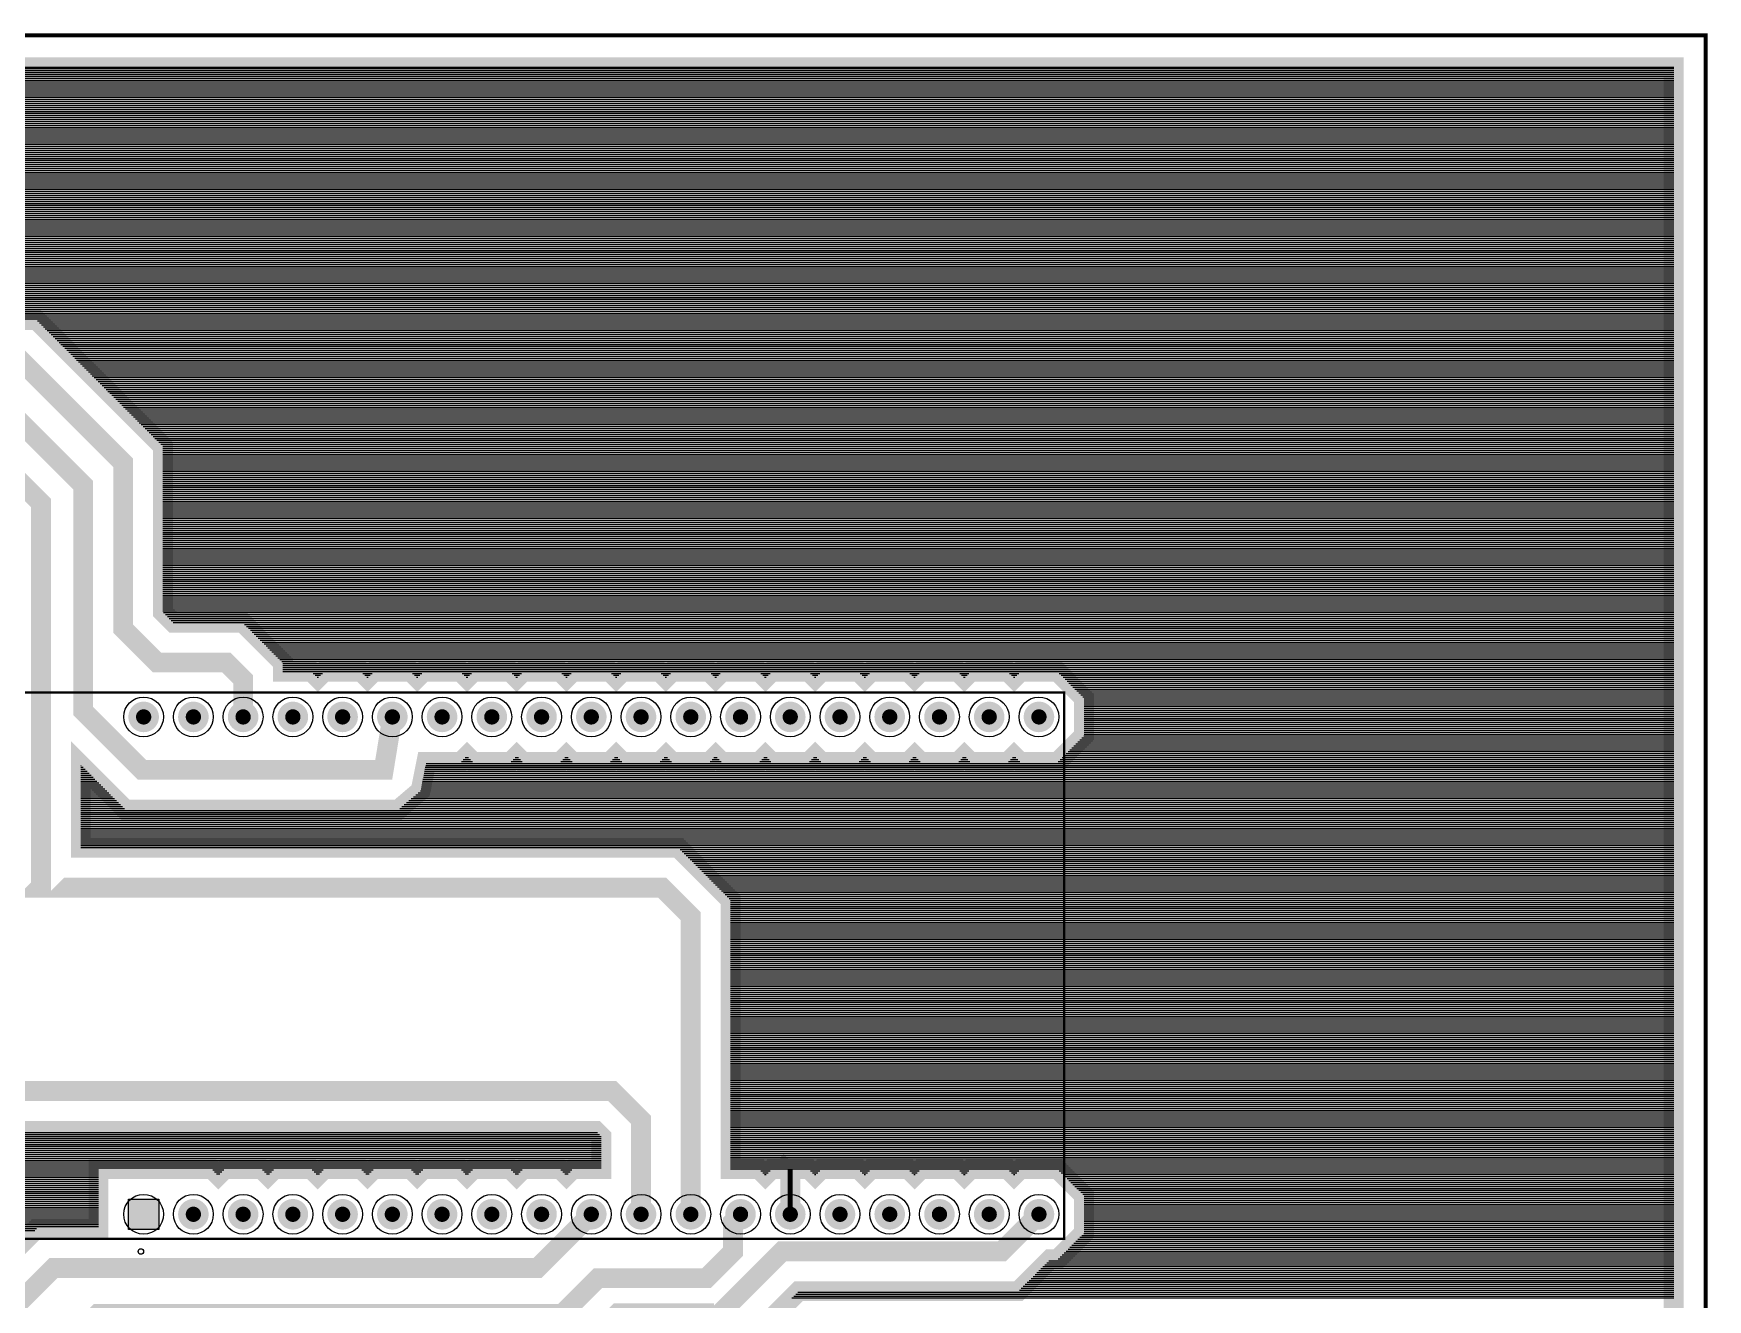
# Model space of a CAD drawing. Header units: inches. Extents: x -3.94 to 3.94, y -1.92 to 1.92.
# Drawn here: x 0.575 to 3.941, y -0.622 to 1.923 of the extents above; entities that cross this region are included whole.
import ezdxf

# ---------------------------------------------------------------- set-up
doc = ezdxf.new("R2010")
doc.units = ezdxf.units.IN
doc.layers.get('0').update_dxf_attribs({"linetype": 'CONTINUOUS'})

# ---------------------------------------------------------------- blocks, each defined once
blk = doc.blocks.new('EPAD')
at = {"const_width": 0.5}
blk.add_lwpolyline([(-0.25, 0, 1), (0.25, 0, 1)], format="xyb", close=True, dxfattribs=at)
blk = doc.blocks.new('RPAD')
blk.add_trace([(-0.5, -0.5), (-0.5, 0.5), (0.5, -0.5), (0.5, 0.5)])

msp = doc.modelspace()

# ---------------------------------------------------------------- linework, layer by layer
for points, const_width in [([(-3.937008, -1.919291), (3.937008, -1.919291), (3.937008, 1.919291), (-3.937008, 1.919291), (-3.937008, -1.919291)], 0.008), ([(-3.937008, -1.919291), (3.937008, -1.919291), (3.937008, 1.919291), (-3.937008, 1.919291), (-3.937008, -1.919291)], 0.008), ([(3.873008, -1.855291), (-3.873008, -1.855291), (-3.873008, 1.855291), (3.873008, 1.855291), (3.873008, -1.855291)], 0.04), ([(-0.451642, 1.34742), (0.581445, 1.34742), (0.604877, 1.323989)], 0.04), ([(0.604877, 1.323989), (0.835722, 1.093143), (0.835722, 0.759796), (0.856853, 0.738665), (0.996156, 0.738665), (1.07685, 0.657971), (1.07685, 0.639921), (1.134423, 0.639921), (1.14685, 0.627493), (1.159278, 0.639921), (1.234423, 0.639921), (1.24685, 0.627493), (1.259278, 0.639921), (1.334423, 0.639921), (1.34685, 0.627493), (1.359278, 0.639921), (1.434423, 0.639921), (1.44685, 0.627493), (1.459278, 0.639921), (1.534423, 0.639921), (1.54685, 0.627493), (1.559278, 0.639921), (1.634423, 0.639921), (1.64685, 0.627493), (1.659278, 0.639921), (1.734423, 0.639921), (1.74685, 0.627493), (1.759278, 0.639921), (1.834423, 0.639921), (1.84685, 0.627493), (1.859278, 0.639921), (1.934423, 0.639921), (1.94685, 0.627493), (1.959278, 0.639921), (2.034423, 0.639921), (2.04685, 0.627493), (2.059278, 0.639921), (2.134423, 0.639921), (2.14685, 0.627493), (2.159278, 0.639921), (2.234423, 0.639921), (2.24685, 0.627493), (2.259278, 0.639921), (2.334423, 0.639921), (2.34685, 0.627493), (2.359278, 0.639921), (2.434423, 0.639921), (2.44685, 0.627493), (2.459278, 0.639921), (2.534423, 0.639921), (2.54685, 0.627493), (2.559278, 0.639921), (2.634423, 0.639921), (2.687559, 0.586785), (2.687559, 0.51164), (2.634423, 0.458504), (2.559278, 0.458504), (2.54685, 0.470932), (2.534423, 0.458504), (2.459278, 0.458504), (2.44685, 0.470932), (2.434423, 0.458504), (2.359278, 0.458504), (2.34685, 0.470932), (2.334423, 0.458504), (2.259278, 0.458504), (2.24685, 0.470932), (2.234423, 0.458504), (2.159278, 0.458504), (2.14685, 0.470932), (2.134423, 0.458504), (2.059278, 0.458504), (2.04685, 0.470932), (2.034423, 0.458504), (1.959278, 0.458504), (1.94685, 0.470932), (1.934423, 0.458504), (1.859278, 0.458504), (1.84685, 0.470932), (1.834423, 0.458504), (1.759278, 0.458504), (1.74685, 0.470932), (1.734423, 0.458504), (1.659278, 0.458504), (1.64685, 0.470932), (1.634423, 0.458504), (1.559278, 0.458504), (1.54685, 0.470932), (1.534423, 0.458504), (1.459278, 0.458504), (1.44685, 0.470932), (1.434423, 0.458504), (1.365294, 0.458504), (1.353755, 0.401017), (1.308939, 0.362914), (0.760339, 0.362914), (0.670551, 0.452702), (0.670551, 0.286094), (1.872113, 0.286094), (1.97685, 0.181357), (1.97685, -0.360079), (2.034423, -0.360079), (2.04685, -0.372507), (2.059278, -0.360079), (2.134423, -0.360079), (2.14685, -0.372507), (2.159278, -0.360079), (2.234423, -0.360079), (2.24685, -0.372507), (2.259278, -0.360079), (2.334423, -0.360079), (2.34685, -0.372507), (2.359278, -0.360079), (2.434423, -0.360079), (2.44685, -0.372507), (2.459278, -0.360079), (2.534423, -0.360079), (2.54685, -0.372507), (2.559278, -0.360079), (2.634423, -0.360079), (2.687559, -0.413215), (2.687559, -0.48836), (2.634423, -0.541496), (2.619278, -0.541496), (2.555337, -0.605437), (2.113681, -0.605437), (2.04326, -0.675858)], 0.04), ([(0.99685, 0.549213), (0.99685, 0.624834), (0.96302, 0.658665), (0.823717, 0.658665), (0.755723, 0.726659), (0.755723, 1.060006), (0.548309, 1.267421), (-0.418505, 1.267421), (-0.597709, 1.088217), (-0.597709, 0.105666), (-0.654902, 0.048472), (-0.978787, 0.048472), (-0.984252, 0.053937)], 0.04), ([(1.29685, 0.549213), (1.279528, 0.442913), (0.793476, 0.442913), (0.675258, 0.561132), (0.675258, 1.0151), (0.510178, 1.180179), (-0.376594, 1.180179), (-0.503578, 1.053195), (-0.503578, 0.048263), (-0.461024, 0.005709)], 0.04), ([(-0.19685, 1.033465), (-0.124606, 1.105709), (0.463976, 1.105709), (0.590551, 0.979134), (0.590551, 0.208054), (0.588591, 0.206094), (1.838976, 0.206094), (1.89685, 0.14822), (1.89685, -0.450787)], 0.04), ([(0.393701, 1.033465), (0.492126, 0.935039), (0.492126, -0.172441), (0.522747, -0.203062), (1.738976, -0.203062), (1.79685, -0.260936), (1.79685, -0.450787)], 0.04), ([(2.647638, -0.5), (0.505903, -0.5), (0.505903, 0.598425), (2.647638, 0.598425), (2.647638, -0.5)], 0.005), ([(2.647638, -0.5), (0.505903, -0.5), (0.505903, 0.598425), (2.647638, 0.598425), (2.647638, -0.5)], 0.005), ([(0.48961, -0.283061), (1.70584, -0.283061), (1.716851, -0.294072), (1.716851, -0.360079), (1.659278, -0.360079), (1.64685, -0.372507), (1.634423, -0.360079), (1.559278, -0.360079), (1.54685, -0.372507), (1.534423, -0.360079), (1.459278, -0.360079), (1.44685, -0.372507), (1.434423, -0.360079), (1.359278, -0.360079), (1.34685, -0.372507), (1.334423, -0.360079), (1.259278, -0.360079), (1.24685, -0.372507), (1.234423, -0.360079), (1.159278, -0.360079), (1.14685, -0.372507), (1.134423, -0.360079), (1.059278, -0.360079), (1.04685, -0.372507), (1.034423, -0.360079), (0.959278, -0.360079), (0.94685, -0.372507), (0.934423, -0.360079), (0.706142, -0.360079), (0.706142, -0.478796), (0.582383, -0.478796), (0.459921, -0.601258)], 0.04), ([(2.59685, -0.450787), (2.522201, -0.525437), (2.080544, -0.525437), (1.963261, -0.642721), (1.963261, -0.649775), (1.750739, -0.649775), (1.74192, -0.658594), (1.681018, -0.719496), (0.807231, -0.719496), (0.704057, -0.82267), (0.704057, -0.827961), (0.704057, -1.107061), (0.540036, -1.271082), (-0.346208, -1.271082), (-0.479805, -1.137485), (-0.479805, -0.541339), (0.295276, -0.541339), (0.295276, -0.333465)], 0.04), ([(2.09685, -0.450787), (2.09685, -0.343946), (2.097722, -0.343075)], 0.04), ([(2.09685, -0.360079), (2.09685, -0.450787)], 0.01), ([(1.99685, -0.450787), (1.98183, -0.465807), (1.98183, -0.525905), (1.928458, -0.579277), (1.710358, -0.579277), (1.638549, -0.651086), (0.704955, -0.651086), (0.625528, -0.730513), (0.625528, -1.084969), (0.521145, -1.189353), (-0.321087, -1.189353), (-0.391398, -1.119041), (-0.391398, -1.035767), (-0.393701, -1.033465)], 0.04), ([(1.69685, -0.450787), (1.588843, -0.558795), (0.61552, -0.558795), (0.539921, -0.634394), (0.539921, -1.05041), (0.465702, -1.124628), (0.248905, -1.124628), (0.198124, -1.073847), (0.198124, -1.036313), (0.195276, -1.033465)], 0.04)]:
    msp.add_lwpolyline(points, dxfattribs=dict(const_width=const_width))
for points in [[(-3.873008, 1.855291), (3.873008, 1.855291)], [(-3.873008, 1.85337), (3.873008, 1.85337)], [(-3.873008, 1.849433), (3.873008, 1.849433)], [(-3.873008, 1.845496), (3.873008, 1.845496)], [(-3.873008, 1.841559), (3.873008, 1.841559)], [(-3.873008, 1.837622), (3.873008, 1.837622)], [(-3.873008, 1.833685), (3.873008, 1.833685)], [(-3.873008, 1.829748), (3.873008, 1.829748)], [(-3.873008, 1.825811), (3.873008, 1.825811)], [(-3.873008, 1.821874), (3.873008, 1.821874)], [(-3.873008, 1.817937), (3.873008, 1.817937)], [(-3.873008, 1.814), (3.873008, 1.814)], [(-3.873008, 1.810063), (3.873008, 1.810063)], [(-3.873008, 1.806126), (3.873008, 1.806126)], [(-3.873008, 1.802189), (3.873008, 1.802189)], [(-3.873008, 1.798252), (3.873008, 1.798252)], [(-3.873008, 1.794315), (3.873008, 1.794315)], [(-3.873008, 1.790378), (3.873008, 1.790378)], [(-3.873008, 1.786441), (3.873008, 1.786441)], [(-3.873008, 1.782504), (3.873008, 1.782504)], [(-3.873008, 1.778567), (3.873008, 1.778567)], [(-3.873008, 1.77463), (3.873008, 1.77463)], [(-3.873008, 1.770693), (3.873008, 1.770693)], [(-3.873008, 1.766756), (3.873008, 1.766756)], [(-3.873008, 1.762819), (3.873008, 1.762819)], [(-3.873008, 1.758882), (3.873008, 1.758882)], [(-3.873008, 1.754945), (3.873008, 1.754945)], [(-3.873008, 1.751008), (3.873008, 1.751008)], [(-3.873008, 1.747071), (3.873008, 1.747071)], [(-3.873008, 1.743134), (3.873008, 1.743134)], [(-3.873008, 1.739197), (3.873008, 1.739197)], [(-3.873008, 1.73526), (3.873008, 1.73526)], [(-3.873008, 1.731323), (3.873008, 1.731323)], [(-3.873008, 1.727386), (3.873008, 1.727386)], [(-3.873008, 1.723449), (3.873008, 1.723449)], [(-3.873008, 1.719512), (3.873008, 1.719512)], [(-3.873008, 1.715575), (3.873008, 1.715575)], [(-3.873008, 1.711638), (3.873008, 1.711638)], [(-3.873008, 1.707701), (3.873008, 1.707701)], [(-3.873008, 1.703764), (3.873008, 1.703764)], [(-3.873008, 1.699827), (3.873008, 1.699827)], [(-3.873008, 1.69589), (3.873008, 1.69589)], [(-3.873008, 1.691953), (3.873008, 1.691953)], [(-3.873008, 1.688016), (3.873008, 1.688016)], [(-3.873008, 1.684079), (3.873008, 1.684079)], [(-3.873008, 1.680142), (3.873008, 1.680142)], [(-3.873008, 1.676205), (3.873008, 1.676205)], [(-3.873008, 1.672268), (3.873008, 1.672268)], [(-3.873008, 1.668331), (3.873008, 1.668331)], [(-3.873008, 1.664394), (3.873008, 1.664394)], [(-3.873008, 1.660457), (3.873008, 1.660457)], [(-3.873008, 1.65652), (3.873008, 1.65652)], [(-3.873008, 1.652583), (3.873008, 1.652583)], [(-3.873008, 1.648646), (3.873008, 1.648646)], [(-3.873008, 1.644709), (3.873008, 1.644709)], [(-3.873008, 1.640772), (3.873008, 1.640772)], [(-3.873008, 1.636835), (3.873008, 1.636835)], [(-3.873008, 1.632898), (3.873008, 1.632898)], [(-3.873008, 1.628961), (3.873008, 1.628961)], [(-3.873008, 1.625024), (3.873008, 1.625024)], [(-3.873008, 1.621087), (3.873008, 1.621087)], [(-3.873008, 1.61715), (3.873008, 1.61715)], [(-3.873008, 1.613213), (3.873008, 1.613213)], [(-3.873008, 1.609276), (3.873008, 1.609276)], [(-3.873008, 1.605339), (3.873008, 1.605339)], [(-3.873008, 1.601402), (3.873008, 1.601402)], [(-3.873008, 1.597465), (3.873008, 1.597465)], [(-3.873008, 1.593528), (3.873008, 1.593528)], [(-3.873008, 1.589591), (3.873008, 1.589591)], [(-3.873008, 1.585654), (3.873008, 1.585654)], [(-3.873008, 1.581717), (3.873008, 1.581717)], [(-3.873008, 1.57778), (3.873008, 1.57778)], [(-3.873008, 1.573843), (3.873008, 1.573843)], [(-3.873008, 1.569906), (3.873008, 1.569906)], [(-3.873008, 1.565969), (3.873008, 1.565969)], [(-3.873008, 1.562032), (3.873008, 1.562032)], [(-3.873008, 1.558095), (3.873008, 1.558095)], [(-3.873008, 1.554157), (3.873008, 1.554157)], [(-3.873008, 1.55022), (3.873008, 1.55022)], [(-3.873008, 1.546283), (3.873008, 1.546283)], [(-3.873008, 1.542346), (3.873008, 1.542346)], [(-3.873008, 1.538409), (3.873008, 1.538409)], [(-3.873008, 1.534472), (3.873008, 1.534472)], [(-3.873008, 1.530535), (3.873008, 1.530535)], [(-3.873008, 1.526598), (3.873008, 1.526598)], [(-3.873008, 1.522661), (3.873008, 1.522661)], [(-3.873008, 1.518724), (3.873008, 1.518724)], [(-3.873008, 1.514787), (3.873008, 1.514787)], [(-3.873008, 1.51085), (3.873008, 1.51085)], [(-3.873008, 1.506913), (3.873008, 1.506913)], [(-3.873008, 1.502976), (3.873008, 1.502976)], [(-3.873008, 1.499039), (3.873008, 1.499039)], [(-3.873008, 1.495102), (3.873008, 1.495102)], [(-3.873008, 1.491165), (3.873008, 1.491165)], [(-3.873008, 1.487228), (3.873008, 1.487228)], [(-3.873008, 1.483291), (3.873008, 1.483291)], [(-3.873008, 1.479354), (3.873008, 1.479354)], [(-3.873008, 1.475417), (3.873008, 1.475417)], [(-3.873008, 1.47148), (3.873008, 1.47148)], [(-3.873008, 1.467543), (3.873008, 1.467543)], [(-3.873008, 1.463606), (3.873008, 1.463606)], [(-3.873008, 1.459669), (3.873008, 1.459669)], [(-3.873008, 1.455732), (3.873008, 1.455732)], [(-3.873008, 1.451795), (3.873008, 1.451795)], [(-3.873008, 1.447858), (3.873008, 1.447858)], [(-3.873008, 1.443921), (3.873008, 1.443921)], [(-3.873008, 1.439984), (3.873008, 1.439984)], [(-3.873008, 1.436047), (3.873008, 1.436047)], [(-3.873008, 1.43211), (3.873008, 1.43211)], [(-3.873008, 1.428173), (3.873008, 1.428173)], [(-3.873008, 1.424236), (3.873008, 1.424236)], [(-3.873008, 1.420299), (3.873008, 1.420299)], [(-3.873008, 1.416362), (3.873008, 1.416362)], [(-3.873008, 1.412425), (3.873008, 1.412425)], [(-3.873008, 1.408488), (3.873008, 1.408488)], [(-3.873008, 1.404551), (3.873008, 1.404551)], [(-3.873008, 1.400614), (3.873008, 1.400614)], [(-3.873008, 1.396677), (3.873008, 1.396677)], [(-3.873008, 1.39274), (3.873008, 1.39274)], [(-3.873008, 1.388803), (3.873008, 1.388803)], [(-3.873008, 1.384866), (3.873008, 1.384866)], [(-3.873008, 1.380929), (3.873008, 1.380929)], [(-3.873008, 1.376992), (3.873008, 1.376992)], [(-3.873008, 1.373055), (3.873008, 1.373055)], [(-3.873008, 1.369118), (3.873008, 1.369118)], [(-3.873008, 1.365181), (3.873008, 1.365181)], [(-3.873008, 1.361244), (3.873008, 1.361244)], [(-3.873008, 1.357307), (3.873008, 1.357307)], [(-3.873008, 1.35337), (3.873008, 1.35337)], [(-3.873008, 1.349433), (3.873008, 1.349433)], [(0.583369, 1.345496), (3.873008, 1.345496)], [(0.587306, 1.341559), (3.873008, 1.341559)], [(0.591243, 1.337622), (3.873008, 1.337622)], [(0.59518, 1.333685), (3.873008, 1.333685)], [(0.599117, 1.329748), (3.873008, 1.329748)], [(0.603054, 1.325811), (3.873008, 1.325811)], [(0.606991, 1.321874), (3.873008, 1.321874)], [(0.610928, 1.317937), (3.873008, 1.317937)], [(0.614865, 1.314), (3.873008, 1.314)], [(0.618802, 1.310063), (3.873008, 1.310063)], [(0.622739, 1.306126), (3.873008, 1.306126)], [(0.626676, 1.302189), (3.873008, 1.302189)], [(0.630613, 1.298252), (3.873008, 1.298252)], [(0.63455, 1.294315), (3.873008, 1.294315)], [(0.638487, 1.290378), (3.873008, 1.290378)], [(0.642424, 1.286441), (3.873008, 1.286441)], [(0.646361, 1.282504), (3.873008, 1.282504)], [(0.650298, 1.278567), (3.873008, 1.278567)], [(0.654235, 1.27463), (3.873008, 1.27463)], [(0.658172, 1.270693), (3.873008, 1.270693)], [(0.662109, 1.266756), (3.873008, 1.266756)], [(0.666046, 1.262819), (3.873008, 1.262819)], [(0.669983, 1.258882), (3.873008, 1.258882)], [(0.67392, 1.254945), (3.873008, 1.254945)], [(0.677857, 1.251008), (3.873008, 1.251008)], [(0.681794, 1.247071), (3.873008, 1.247071)], [(0.685731, 1.243134), (3.873008, 1.243134)], [(0.689668, 1.239197), (3.873008, 1.239197)], [(0.693605, 1.23526), (3.873008, 1.23526)], [(0.697543, 1.231323), (3.873008, 1.231323)], [(0.70148, 1.227386), (3.873008, 1.227386)], [(0.705417, 1.223449), (3.873008, 1.223449)], [(0.709354, 1.219512), (3.873008, 1.219512)], [(0.713291, 1.215575), (3.873008, 1.215575)], [(0.717228, 1.211638), (3.873008, 1.211638)], [(0.721165, 1.207701), (3.873008, 1.207701)], [(0.725102, 1.203764), (3.873008, 1.203764)], [(0.729039, 1.199827), (3.873008, 1.199827)], [(0.732976, 1.19589), (3.873008, 1.19589)], [(0.736913, 1.191953), (3.873008, 1.191953)], [(0.74085, 1.188016), (3.873008, 1.188016)], [(0.744787, 1.184079), (3.873008, 1.184079)], [(0.748724, 1.180142), (3.873008, 1.180142)], [(0.752661, 1.176205), (3.873008, 1.176205)], [(0.756598, 1.172268), (3.873008, 1.172268)], [(0.760535, 1.168331), (3.873008, 1.168331)], [(0.764472, 1.164394), (3.873008, 1.164394)], [(0.768409, 1.160457), (3.873008, 1.160457)], [(0.772346, 1.15652), (3.873008, 1.15652)], [(0.776283, 1.152583), (3.873008, 1.152583)], [(0.78022, 1.148646), (3.873008, 1.148646)], [(0.784157, 1.144709), (3.873008, 1.144709)], [(0.788094, 1.140772), (3.873008, 1.140772)], [(0.792031, 1.136835), (3.873008, 1.136835)], [(0.795968, 1.132898), (3.873008, 1.132898)], [(0.799905, 1.128961), (3.873008, 1.128961)], [(0.803842, 1.125024), (3.873008, 1.125024)], [(0.807779, 1.121087), (3.873008, 1.121087)], [(0.811716, 1.11715), (3.873008, 1.11715)], [(0.815653, 1.113213), (3.873008, 1.113213)], [(0.81959, 1.109276), (3.873008, 1.109276)], [(0.823527, 1.105339), (3.873008, 1.105339)], [(0.827464, 1.101402), (3.873008, 1.101402)], [(0.831401, 1.097465), (3.873008, 1.097465)], [(0.835338, 1.093528), (3.873008, 1.093528)], [(0.835722, 1.089591), (3.873008, 1.089591)], [(0.835722, 1.085654), (3.873008, 1.085654)], [(0.835722, 1.081717), (3.873008, 1.081717)], [(0.835722, 1.07778), (3.873008, 1.07778)], [(0.835722, 1.073843), (3.873008, 1.073843)], [(0.835722, 1.069906), (3.873008, 1.069906)], [(0.835722, 1.065969), (3.873008, 1.065969)], [(0.835722, 1.062032), (3.873008, 1.062032)], [(0.835722, 1.058095), (3.873008, 1.058095)], [(0.835722, 1.054157), (3.873008, 1.054157)], [(0.835722, 1.05022), (3.873008, 1.05022)], [(0.835722, 1.046283), (3.873008, 1.046283)], [(0.835722, 1.042346), (3.873008, 1.042346)], [(0.835722, 1.038409), (3.873008, 1.038409)], [(0.835722, 1.034472), (3.873008, 1.034472)], [(0.835722, 1.030535), (3.873008, 1.030535)], [(0.835722, 1.026598), (3.873008, 1.026598)], [(0.835722, 1.022661), (3.873008, 1.022661)], [(0.835722, 1.018724), (3.873008, 1.018724)], [(0.835722, 1.014787), (3.873008, 1.014787)], [(0.835722, 1.01085), (3.873008, 1.01085)], [(0.835722, 1.006913), (3.873008, 1.006913)], [(0.835722, 1.002976), (3.873008, 1.002976)], [(0.835722, 0.999039), (3.873008, 0.999039)], [(0.835722, 0.995102), (3.873008, 0.995102)], [(0.835722, 0.991165), (3.873008, 0.991165)], [(0.835722, 0.987228), (3.873008, 0.987228)], [(0.835722, 0.983291), (3.873008, 0.983291)], [(0.835722, 0.979354), (3.873008, 0.979354)], [(0.835722, 0.975417), (3.873008, 0.975417)], [(0.835722, 0.97148), (3.873008, 0.97148)], [(0.835722, 0.967543), (3.873008, 0.967543)], [(0.835722, 0.963606), (3.873008, 0.963606)], [(0.835722, 0.959669), (3.873008, 0.959669)], [(0.835722, 0.955732), (3.873008, 0.955732)], [(0.835722, 0.951795), (3.873008, 0.951795)], [(0.835722, 0.947858), (3.873008, 0.947858)], [(0.835722, 0.943921), (3.873008, 0.943921)], [(0.835722, 0.939984), (3.873008, 0.939984)], [(0.835722, 0.936047), (3.873008, 0.936047)], [(0.835722, 0.93211), (3.873008, 0.93211)], [(0.835722, 0.928173), (3.873008, 0.928173)], [(0.835722, 0.924236), (3.873008, 0.924236)], [(0.835722, 0.920299), (3.873008, 0.920299)], [(0.835722, 0.916362), (3.873008, 0.916362)], [(0.835722, 0.912425), (3.873008, 0.912425)], [(0.835722, 0.908488), (3.873008, 0.908488)], [(0.835722, 0.904551), (3.873008, 0.904551)], [(0.835722, 0.900614), (3.873008, 0.900614)], [(0.835722, 0.896677), (3.873008, 0.896677)], [(0.835722, 0.89274), (3.873008, 0.89274)], [(0.835722, 0.888803), (3.873008, 0.888803)], [(0.835722, 0.884866), (3.873008, 0.884866)], [(0.835722, 0.880929), (3.873008, 0.880929)], [(0.835722, 0.876992), (3.873008, 0.876992)], [(0.835722, 0.873055), (3.873008, 0.873055)], [(0.835722, 0.869118), (3.873008, 0.869118)], [(0.835722, 0.865181), (3.873008, 0.865181)], [(0.835722, 0.861244), (3.873008, 0.861244)], [(0.835722, 0.857307), (3.873008, 0.857307)], [(0.835722, 0.85337), (3.873008, 0.85337)], [(0.835722, 0.849433), (3.873008, 0.849433)], [(0.835722, 0.845496), (3.873008, 0.845496)], [(0.835722, 0.841559), (3.873008, 0.841559)], [(0.835722, 0.837622), (3.873008, 0.837622)], [(0.835722, 0.833685), (3.873008, 0.833685)], [(0.835722, 0.829748), (3.873008, 0.829748)], [(0.835722, 0.825811), (3.873008, 0.825811)], [(0.835722, 0.821874), (3.873008, 0.821874)], [(0.835722, 0.817937), (3.873008, 0.817937)], [(0.835722, 0.814), (3.873008, 0.814)], [(0.835722, 0.810063), (3.873008, 0.810063)], [(0.835722, 0.806126), (3.873008, 0.806126)], [(0.835722, 0.802189), (3.873008, 0.802189)], [(0.835722, 0.798252), (3.873008, 0.798252)], [(0.835722, 0.794315), (3.873008, 0.794315)], [(0.835722, 0.790378), (3.873008, 0.790378)], [(0.835722, 0.786441), (3.873008, 0.786441)], [(0.835722, 0.782504), (3.873008, 0.782504)], [(0.835722, 0.778567), (3.873008, 0.778567)], [(0.835722, 0.77463), (3.873008, 0.77463)], [(0.835722, 0.770693), (3.873008, 0.770693)], [(0.835722, 0.766756), (3.873008, 0.766756)], [(0.835722, 0.762819), (3.873008, 0.762819)], [(0.836636, 0.758882), (3.873008, 0.758882)], [(0.840573, 0.754945), (3.873008, 0.754945)], [(0.84451, 0.751008), (3.873008, 0.751008)], [(0.848447, 0.747071), (3.873008, 0.747071)], [(0.852384, 0.743134), (3.873008, 0.743134)], [(0.856321, 0.739197), (3.873008, 0.739197)], [(0.999561, 0.73526), (3.873008, 0.73526)], [(1.003498, 0.731323), (3.873008, 0.731323)], [(1.007435, 0.727386), (3.873008, 0.727386)], [(1.011372, 0.723449), (3.873008, 0.723449)], [(1.015309, 0.719512), (3.873008, 0.719512)], [(1.019246, 0.715575), (3.873008, 0.715575)], [(1.023183, 0.711638), (3.873008, 0.711638)], [(1.02712, 0.707701), (3.873008, 0.707701)], [(1.031057, 0.703764), (3.873008, 0.703764)], [(1.034994, 0.699827), (3.873008, 0.699827)], [(1.038931, 0.69589), (3.873008, 0.69589)], [(1.042868, 0.691953), (3.873008, 0.691953)], [(1.046805, 0.688016), (3.873008, 0.688016)], [(1.050742, 0.684079), (3.873008, 0.684079)], [(1.054679, 0.680142), (3.873008, 0.680142)], [(1.058616, 0.676205), (3.873008, 0.676205)], [(1.062553, 0.672268), (3.873008, 0.672268)], [(1.06649, 0.668331), (3.873008, 0.668331)], [(1.070427, 0.664394), (3.873008, 0.664394)], [(1.074364, 0.660457), (3.873008, 0.660457)], [(1.07685, 0.65652), (3.873008, 0.65652)], [(1.07685, 0.652583), (3.873008, 0.652583)], [(1.07685, 0.648646), (3.873008, 0.648646)], [(1.07685, 0.644709), (3.873008, 0.644709)], [(1.07685, 0.640772), (3.873008, 0.640772)], [(1.137509, 0.636835), (1.156192, 0.636835)], [(1.141446, 0.632898), (1.152255, 0.632898)], [(1.145383, 0.628961), (1.148318, 0.628961)], [(1.237509, 0.636835), (1.256192, 0.636835)], [(1.241446, 0.632898), (1.252255, 0.632898)], [(1.245383, 0.628961), (1.248318, 0.628961)], [(1.337509, 0.636835), (1.356192, 0.636835)], [(1.341446, 0.632898), (1.352255, 0.632898)], [(1.345383, 0.628961), (1.348318, 0.628961)], [(1.437509, 0.636835), (1.456192, 0.636835)], [(1.441446, 0.632898), (1.452255, 0.632898)], [(1.445383, 0.628961), (1.448318, 0.628961)], [(1.537509, 0.636835), (1.556192, 0.636835)], [(1.541446, 0.632898), (1.552255, 0.632898)], [(1.545383, 0.628961), (1.548318, 0.628961)], [(1.637509, 0.636835), (1.656192, 0.636835)], [(1.641446, 0.632898), (1.652255, 0.632898)], [(1.645383, 0.628961), (1.648318, 0.628961)], [(1.737509, 0.636835), (1.756192, 0.636835)], [(1.741446, 0.632898), (1.752255, 0.632898)], [(1.745383, 0.628961), (1.748318, 0.628961)], [(1.837509, 0.636835), (1.856192, 0.636835)], [(1.841446, 0.632898), (1.852255, 0.632898)], [(1.845383, 0.628961), (1.848318, 0.628961)], [(1.937509, 0.636835), (1.956192, 0.636835)], [(1.941446, 0.632898), (1.952255, 0.632898)], [(1.945383, 0.628961), (1.948318, 0.628961)], [(2.037509, 0.636835), (2.056192, 0.636835)], [(2.041446, 0.632898), (2.052255, 0.632898)], [(2.045383, 0.628961), (2.048318, 0.628961)], [(2.137509, 0.636835), (2.156192, 0.636835)], [(2.141446, 0.632898), (2.152255, 0.632898)], [(2.145383, 0.628961), (2.148318, 0.628961)], [(2.237509, 0.636835), (2.256192, 0.636835)], [(2.241446, 0.632898), (2.252255, 0.632898)], [(2.245383, 0.628961), (2.248318, 0.628961)], [(2.337509, 0.636835), (2.356192, 0.636835)], [(2.341446, 0.632898), (2.352255, 0.632898)], [(2.345383, 0.628961), (2.348318, 0.628961)], [(2.437509, 0.636835), (2.456192, 0.636835)], [(2.441446, 0.632898), (2.452255, 0.632898)], [(2.445383, 0.628961), (2.448318, 0.628961)], [(2.537509, 0.636835), (2.556192, 0.636835)], [(2.541446, 0.632898), (2.552255, 0.632898)], [(2.545383, 0.628961), (2.548318, 0.628961)], [(2.637509, 0.636835), (3.873008, 0.636835)], [(2.641446, 0.632898), (3.873008, 0.632898)], [(2.645383, 0.628961), (3.873008, 0.628961)], [(2.64932, 0.625024), (3.873008, 0.625024)], [(2.653257, 0.621087), (3.873008, 0.621087)], [(2.657194, 0.61715), (3.873008, 0.61715)], [(2.661131, 0.613213), (3.873008, 0.613213)], [(2.665068, 0.609276), (3.873008, 0.609276)], [(2.669005, 0.605339), (3.873008, 0.605339)], [(2.672942, 0.601402), (3.873008, 0.601402)], [(2.676879, 0.597465), (3.873008, 0.597465)], [(2.680816, 0.593528), (3.873008, 0.593528)], [(2.684753, 0.589591), (3.873008, 0.589591)], [(2.687559, 0.585654), (3.873008, 0.585654)], [(2.687559, 0.581717), (3.873008, 0.581717)], [(2.687559, 0.57778), (3.873008, 0.57778)], [(2.687559, 0.573843), (3.873008, 0.573843)], [(2.687559, 0.569906), (3.873008, 0.569906)], [(2.687559, 0.565969), (3.873008, 0.565969)], [(2.687559, 0.562032), (3.873008, 0.562032)], [(2.687559, 0.558095), (3.873008, 0.558095)], [(2.687559, 0.554157), (3.873008, 0.554157)], [(2.687559, 0.55022), (3.873008, 0.55022)], [(2.687559, 0.546283), (3.873008, 0.546283)], [(2.687559, 0.542346), (3.873008, 0.542346)], [(2.682832, 0.506913), (3.873008, 0.506913)], [(2.686769, 0.51085), (3.873008, 0.51085)], [(2.687559, 0.538409), (3.873008, 0.538409)], [(2.687559, 0.534472), (3.873008, 0.534472)], [(2.687559, 0.530535), (3.873008, 0.530535)], [(2.687559, 0.526598), (3.873008, 0.526598)], [(2.687559, 0.522661), (3.873008, 0.522661)], [(2.687559, 0.518724), (3.873008, 0.518724)], [(2.687559, 0.514787), (3.873008, 0.514787)], [(2.647399, 0.47148), (3.873008, 0.47148)], [(2.651336, 0.475417), (3.873008, 0.475417)], [(2.655273, 0.479354), (3.873008, 0.479354)], [(2.65921, 0.483291), (3.873008, 0.483291)], [(2.663147, 0.487228), (3.873008, 0.487228)], [(2.667084, 0.491165), (3.873008, 0.491165)], [(2.671021, 0.495102), (3.873008, 0.495102)], [(2.674958, 0.499039), (3.873008, 0.499039)], [(2.678895, 0.502976), (3.873008, 0.502976)], [(0.670551, 0.451795), (0.671458, 0.451795)], [(0.670551, 0.447858), (0.675395, 0.447858)], [(0.670551, 0.443921), (0.679332, 0.443921)], [(0.670551, 0.439984), (0.683269, 0.439984)], [(1.361576, 0.439984), (3.873008, 0.439984)], [(1.362367, 0.443921), (3.873008, 0.443921)], [(1.363157, 0.447858), (3.873008, 0.447858)], [(1.363947, 0.451795), (3.873008, 0.451795)], [(1.364737, 0.455732), (3.873008, 0.455732)], [(1.435588, 0.459669), (1.458113, 0.459669)], [(1.439525, 0.463606), (1.454176, 0.463606)], [(1.443462, 0.467543), (1.450239, 0.467543)], [(1.535588, 0.459669), (1.558113, 0.459669)], [(1.539525, 0.463606), (1.554176, 0.463606)], [(1.543462, 0.467543), (1.550239, 0.467543)], [(1.635588, 0.459669), (1.658113, 0.459669)], [(1.639525, 0.463606), (1.654176, 0.463606)], [(1.643462, 0.467543), (1.650239, 0.467543)], [(1.735588, 0.459669), (1.758113, 0.459669)], [(1.739525, 0.463606), (1.754176, 0.463606)], [(1.743462, 0.467543), (1.750239, 0.467543)], [(1.835588, 0.459669), (1.858113, 0.459669)], [(1.839525, 0.463606), (1.854176, 0.463606)], [(1.843462, 0.467543), (1.850239, 0.467543)], [(1.935588, 0.459669), (1.958113, 0.459669)], [(1.939525, 0.463606), (1.954176, 0.463606)], [(1.943462, 0.467543), (1.950239, 0.467543)], [(2.035588, 0.459669), (2.058113, 0.459669)], [(2.039525, 0.463606), (2.054176, 0.463606)], [(2.043462, 0.467543), (2.050239, 0.467543)], [(2.135588, 0.459669), (2.158113, 0.459669)], [(2.139525, 0.463606), (2.154176, 0.463606)], [(2.143462, 0.467543), (2.150239, 0.467543)], [(2.235588, 0.459669), (2.258113, 0.459669)], [(2.239525, 0.463606), (2.254176, 0.463606)], [(2.243462, 0.467543), (2.250239, 0.467543)], [(2.335588, 0.459669), (2.358113, 0.459669)], [(2.339525, 0.463606), (2.354176, 0.463606)], [(2.343462, 0.467543), (2.350239, 0.467543)], [(2.435588, 0.459669), (2.458113, 0.459669)], [(2.439525, 0.463606), (2.454176, 0.463606)], [(2.443462, 0.467543), (2.450239, 0.467543)], [(2.535588, 0.459669), (2.558113, 0.459669)], [(2.539525, 0.463606), (2.554176, 0.463606)], [(2.543462, 0.467543), (2.550239, 0.467543)], [(2.635588, 0.459669), (3.873008, 0.459669)], [(2.639525, 0.463606), (3.873008, 0.463606)], [(2.643462, 0.467543), (3.873008, 0.467543)], [(0.670551, 0.436047), (0.687206, 0.436047)], [(0.670551, 0.43211), (0.691143, 0.43211)], [(0.670551, 0.428173), (0.69508, 0.428173)], [(0.670551, 0.424236), (0.699017, 0.424236)], [(0.670551, 0.420299), (0.702954, 0.420299)], [(0.670551, 0.416362), (0.706891, 0.416362)], [(0.670551, 0.412425), (0.710828, 0.412425)], [(0.670551, 0.408488), (0.714765, 0.408488)], [(0.670551, 0.404551), (0.718702, 0.404551)], [(1.354464, 0.404551), (3.873008, 0.404551)], [(1.355254, 0.408488), (3.873008, 0.408488)], [(1.356045, 0.412425), (3.873008, 0.412425)], [(1.356835, 0.416362), (3.873008, 0.416362)], [(1.357625, 0.420299), (3.873008, 0.420299)], [(1.358415, 0.424236), (3.873008, 0.424236)], [(1.359206, 0.428173), (3.873008, 0.428173)], [(1.359996, 0.43211), (3.873008, 0.43211)], [(1.360786, 0.436047), (3.873008, 0.436047)], [(0.670551, 0.400614), (0.722639, 0.400614)], [(0.670551, 0.396677), (0.726576, 0.396677)], [(0.670551, 0.39274), (0.730513, 0.39274)], [(0.670551, 0.388803), (0.73445, 0.388803)], [(0.670551, 0.384866), (0.738387, 0.384866)], [(0.670551, 0.380929), (0.742324, 0.380929)], [(0.670551, 0.376992), (0.746261, 0.376992)], [(0.670551, 0.373055), (0.750198, 0.373055)], [(1.320867, 0.373055), (3.873008, 0.373055)], [(1.325498, 0.376992), (3.873008, 0.376992)], [(1.330128, 0.380929), (3.873008, 0.380929)], [(1.334759, 0.384866), (3.873008, 0.384866)], [(1.339389, 0.388803), (3.873008, 0.388803)], [(1.34402, 0.39274), (3.873008, 0.39274)], [(1.34865, 0.396677), (3.873008, 0.396677)], [(1.353281, 0.400614), (3.873008, 0.400614)], [(0.670551, 0.369118), (0.754135, 0.369118)], [(0.670551, 0.365181), (0.758072, 0.365181)], [(0.670551, 0.361244), (3.873008, 0.361244)], [(0.670551, 0.357307), (3.873008, 0.357307)], [(0.670551, 0.35337), (3.873008, 0.35337)], [(0.670551, 0.349433), (3.873008, 0.349433)], [(0.670551, 0.345496), (3.873008, 0.345496)], [(0.670551, 0.341559), (3.873008, 0.341559)], [(0.670551, 0.337622), (3.873008, 0.337622)], [(1.311606, 0.365181), (3.873008, 0.365181)], [(1.316237, 0.369118), (3.873008, 0.369118)], [(0.670551, 0.333685), (3.873008, 0.333685)], [(0.670551, 0.329748), (3.873008, 0.329748)], [(0.670551, 0.325811), (3.873008, 0.325811)], [(0.670551, 0.321874), (3.873008, 0.321874)], [(0.670551, 0.317937), (3.873008, 0.317937)], [(0.670551, 0.314), (3.873008, 0.314)], [(0.670551, 0.310063), (3.873008, 0.310063)], [(0.670551, 0.306126), (3.873008, 0.306126)], [(0.670551, 0.302189), (3.873008, 0.302189)], [(0.670551, 0.298252), (3.873008, 0.298252)], [(0.670551, 0.294315), (3.873008, 0.294315)], [(0.670551, 0.290378), (3.873008, 0.290378)], [(0.670551, 0.286441), (3.873008, 0.286441)], [(1.875703, 0.282504), (3.873008, 0.282504)], [(1.87964, 0.278567), (3.873008, 0.278567)], [(1.883577, 0.27463), (3.873008, 0.27463)], [(1.887514, 0.270693), (3.873008, 0.270693)], [(1.891451, 0.266756), (3.873008, 0.266756)], [(1.895388, 0.262819), (3.873008, 0.262819)], [(1.899325, 0.258882), (3.873008, 0.258882)], [(1.903262, 0.254945), (3.873008, 0.254945)], [(1.907199, 0.251008), (3.873008, 0.251008)], [(1.911136, 0.247071), (3.873008, 0.247071)], [(1.915073, 0.243134), (3.873008, 0.243134)], [(1.91901, 0.239197), (3.873008, 0.239197)], [(1.922947, 0.23526), (3.873008, 0.23526)], [(1.926884, 0.231323), (3.873008, 0.231323)], [(1.930821, 0.227386), (3.873008, 0.227386)], [(1.934758, 0.223449), (3.873008, 0.223449)], [(1.938695, 0.219512), (3.873008, 0.219512)], [(1.942632, 0.215575), (3.873008, 0.215575)], [(1.946569, 0.211638), (3.873008, 0.211638)], [(1.950506, 0.207701), (3.873008, 0.207701)], [(1.954443, 0.203764), (3.873008, 0.203764)], [(1.95838, 0.199827), (3.873008, 0.199827)], [(1.962317, 0.19589), (3.873008, 0.19589)], [(1.966254, 0.191953), (3.873008, 0.191953)], [(1.970191, 0.188016), (3.873008, 0.188016)], [(1.974128, 0.184079), (3.873008, 0.184079)], [(1.97685, 0.180142), (3.873008, 0.180142)], [(1.97685, 0.176205), (3.873008, 0.176205)], [(1.97685, 0.172268), (3.873008, 0.172268)], [(1.97685, 0.168331), (3.873008, 0.168331)], [(1.97685, 0.164394), (3.873008, 0.164394)], [(1.97685, 0.160457), (3.873008, 0.160457)], [(1.97685, 0.15652), (3.873008, 0.15652)], [(1.97685, 0.152583), (3.873008, 0.152583)], [(1.97685, 0.148646), (3.873008, 0.148646)], [(1.97685, 0.144709), (3.873008, 0.144709)], [(1.97685, 0.140772), (3.873008, 0.140772)], [(1.97685, 0.136835), (3.873008, 0.136835)], [(1.97685, 0.132898), (3.873008, 0.132898)], [(1.97685, 0.128961), (3.873008, 0.128961)], [(1.97685, 0.125024), (3.873008, 0.125024)], [(1.97685, 0.121087), (3.873008, 0.121087)], [(1.97685, 0.11715), (3.873008, 0.11715)], [(1.97685, 0.113213), (3.873008, 0.113213)], [(1.97685, 0.109276), (3.873008, 0.109276)], [(1.97685, 0.105339), (3.873008, 0.105339)], [(1.97685, 0.101402), (3.873008, 0.101402)], [(1.97685, 0.097465), (3.873008, 0.097465)], [(1.97685, 0.093528), (3.873008, 0.093528)], [(1.97685, 0.089591), (3.873008, 0.089591)], [(1.97685, 0.085654), (3.873008, 0.085654)], [(1.97685, 0.081717), (3.873008, 0.081717)], [(1.97685, 0.07778), (3.873008, 0.07778)], [(1.97685, 0.073843), (3.873008, 0.073843)], [(1.97685, 0.069906), (3.873008, 0.069906)], [(1.97685, 0.065969), (3.873008, 0.065969)], [(1.97685, 0.062031), (3.873008, 0.062031)], [(1.97685, 0.058094), (3.873008, 0.058094)], [(1.97685, 0.054157), (3.873008, 0.054157)], [(1.97685, 0.05022), (3.873008, 0.05022)], [(1.97685, 0.046283), (3.873008, 0.046283)], [(1.97685, 0.042346), (3.873008, 0.042346)], [(1.97685, 0.038409), (3.873008, 0.038409)], [(1.97685, 0.034472), (3.873008, 0.034472)], [(1.97685, 0.030535), (3.873008, 0.030535)], [(1.97685, 0.026598), (3.873008, 0.026598)], [(1.97685, 0.022661), (3.873008, 0.022661)], [(1.97685, 0.018724), (3.873008, 0.018724)], [(1.97685, 0.014787), (3.873008, 0.014787)], [(1.97685, 0.01085), (3.873008, 0.01085)], [(1.97685, 0.006913), (3.873008, 0.006913)], [(1.97685, 0.002976), (3.873008, 0.002976)], [(1.97685, -0.000961), (3.873008, -0.000961)], [(1.97685, -0.004898), (3.873008, -0.004898)], [(1.97685, -0.008835), (3.873008, -0.008835)], [(1.97685, -0.012772), (3.873008, -0.012772)], [(1.97685, -0.016709), (3.873008, -0.016709)], [(1.97685, -0.020646), (3.873008, -0.020646)], [(1.97685, -0.024583), (3.873008, -0.024583)], [(1.97685, -0.02852), (3.873008, -0.02852)], [(1.97685, -0.032457), (3.873008, -0.032457)], [(1.97685, -0.036394), (3.873008, -0.036394)], [(1.97685, -0.040331), (3.873008, -0.040331)], [(1.97685, -0.044268), (3.873008, -0.044268)], [(1.97685, -0.048205), (3.873008, -0.048205)], [(1.97685, -0.052142), (3.873008, -0.052142)], [(1.97685, -0.056079), (3.873008, -0.056079)], [(1.97685, -0.060016), (3.873008, -0.060016)], [(1.97685, -0.063953), (3.873008, -0.063953)], [(1.97685, -0.06789), (3.873008, -0.06789)], [(1.97685, -0.071827), (3.873008, -0.071827)], [(1.97685, -0.075764), (3.873008, -0.075764)], [(1.97685, -0.079701), (3.873008, -0.079701)], [(1.97685, -0.083638), (3.873008, -0.083638)], [(1.97685, -0.087575), (3.873008, -0.087575)], [(1.97685, -0.091512), (3.873008, -0.091512)], [(1.97685, -0.095449), (3.873008, -0.095449)], [(1.97685, -0.099386), (3.873008, -0.099386)], [(1.97685, -0.103323), (3.873008, -0.103323)], [(1.97685, -0.10726), (3.873008, -0.10726)], [(1.97685, -0.111197), (3.873008, -0.111197)], [(1.97685, -0.115134), (3.873008, -0.115134)], [(1.97685, -0.119071), (3.873008, -0.119071)], [(1.97685, -0.123008), (3.873008, -0.123008)], [(1.97685, -0.126945), (3.873008, -0.126945)], [(1.97685, -0.130882), (3.873008, -0.130882)], [(1.97685, -0.134819), (3.873008, -0.134819)], [(1.97685, -0.138756), (3.873008, -0.138756)], [(1.97685, -0.142693), (3.873008, -0.142693)], [(1.97685, -0.14663), (3.873008, -0.14663)], [(1.97685, -0.150567), (3.873008, -0.150567)], [(1.97685, -0.154504), (3.873008, -0.154504)], [(1.97685, -0.158441), (3.873008, -0.158441)], [(1.97685, -0.162378), (3.873008, -0.162378)], [(1.97685, -0.166315), (3.873008, -0.166315)], [(1.97685, -0.170252), (3.873008, -0.170252)], [(1.97685, -0.174189), (3.873008, -0.174189)], [(1.97685, -0.178126), (3.873008, -0.178126)], [(1.97685, -0.182063), (3.873008, -0.182063)], [(1.97685, -0.186), (3.873008, -0.186)], [(1.97685, -0.189937), (3.873008, -0.189937)], [(1.97685, -0.193874), (3.873008, -0.193874)], [(1.97685, -0.197811), (3.873008, -0.197811)], [(1.97685, -0.201748), (3.873008, -0.201748)], [(1.97685, -0.205685), (3.873008, -0.205685)], [(1.97685, -0.209622), (3.873008, -0.209622)], [(1.97685, -0.213559), (3.873008, -0.213559)], [(1.97685, -0.217496), (3.873008, -0.217496)], [(1.97685, -0.221433), (3.873008, -0.221433)], [(1.97685, -0.22537), (3.873008, -0.22537)], [(1.97685, -0.229307), (3.873008, -0.229307)], [(1.97685, -0.233244), (3.873008, -0.233244)], [(1.97685, -0.237181), (3.873008, -0.237181)], [(1.97685, -0.241118), (3.873008, -0.241118)], [(1.97685, -0.245055), (3.873008, -0.245055)], [(1.97685, -0.248992), (3.873008, -0.248992)], [(1.97685, -0.252929), (3.873008, -0.252929)], [(1.97685, -0.256866), (3.873008, -0.256866)], [(1.97685, -0.260803), (3.873008, -0.260803)], [(1.97685, -0.26474), (3.873008, -0.26474)], [(1.97685, -0.268677), (3.873008, -0.268677)], [(0.38975, -0.286519), (1.709297, -0.286519)], [(0.393687, -0.290456), (1.713234, -0.290456)], [(0.395275, -0.294393), (1.716851, -0.294393)], [(0.395275, -0.29833), (1.716851, -0.29833)], [(0.395275, -0.302267), (1.716851, -0.302267)], [(1.97685, -0.272614), (3.873008, -0.272614)], [(1.97685, -0.276551), (3.873008, -0.276551)], [(1.97685, -0.280488), (3.873008, -0.280488)], [(1.97685, -0.284425), (3.873008, -0.284425)], [(1.97685, -0.288362), (3.873008, -0.288362)], [(1.97685, -0.292299), (3.873008, -0.292299)], [(1.97685, -0.296236), (3.873008, -0.296236)], [(1.97685, -0.300173), (3.873008, -0.300173)], [(0.395275, -0.306204), (1.716851, -0.306204)], [(0.395275, -0.310141), (1.716851, -0.310141)], [(0.395275, -0.314078), (1.716851, -0.314078)], [(0.395275, -0.318015), (1.716851, -0.318015)], [(0.395275, -0.321952), (1.716851, -0.321952)], [(0.395275, -0.325889), (1.716851, -0.325889)], [(0.395275, -0.329826), (1.716851, -0.329826)], [(0.395275, -0.333763), (1.716851, -0.333763)], [(1.97685, -0.30411), (3.873008, -0.30411)], [(1.97685, -0.308047), (3.873008, -0.308047)], [(1.97685, -0.311984), (3.873008, -0.311984)], [(1.97685, -0.315921), (3.873008, -0.315921)], [(1.97685, -0.319858), (3.873008, -0.319858)], [(1.97685, -0.323795), (3.873008, -0.323795)], [(1.97685, -0.327732), (3.873008, -0.327732)], [(1.97685, -0.331669), (3.873008, -0.331669)], [(1.97685, -0.335606), (3.873008, -0.335606)], [(0.395275, -0.3377), (1.716851, -0.3377)], [(0.395275, -0.341637), (1.716851, -0.341637)], [(0.395275, -0.345574), (1.716851, -0.345574)], [(0.395275, -0.349511), (1.716851, -0.349511)], [(0.395275, -0.353448), (1.716851, -0.353448)], [(0.395275, -0.357385), (1.716851, -0.357385)], [(0.395275, -0.361322), (0.706142, -0.361322)], [(0.395275, -0.365259), (0.706142, -0.365259)], [(0.395275, -0.369196), (0.706142, -0.369196)], [(0.935665, -0.361322), (0.958035, -0.361322)], [(0.939602, -0.365259), (0.954098, -0.365259)], [(0.943539, -0.369196), (0.950161, -0.369196)], [(1.035665, -0.361322), (1.058035, -0.361322)], [(1.039602, -0.365259), (1.054098, -0.365259)], [(1.043539, -0.369196), (1.050161, -0.369196)], [(1.135665, -0.361322), (1.158035, -0.361322)], [(1.139602, -0.365259), (1.154098, -0.365259)], [(1.143539, -0.369196), (1.150161, -0.369196)], [(1.235665, -0.361322), (1.258035, -0.361322)], [(1.239602, -0.365259), (1.254098, -0.365259)], [(1.243539, -0.369196), (1.250161, -0.369196)], [(1.335665, -0.361322), (1.358035, -0.361322)], [(1.339602, -0.365259), (1.354098, -0.365259)], [(1.343539, -0.369196), (1.350161, -0.369196)], [(1.435665, -0.361322), (1.458035, -0.361322)], [(1.439602, -0.365259), (1.454098, -0.365259)], [(1.443539, -0.369196), (1.450161, -0.369196)], [(1.535665, -0.361322), (1.558035, -0.361322)], [(1.539602, -0.365259), (1.554098, -0.365259)], [(1.543539, -0.369196), (1.550161, -0.369196)], [(1.635665, -0.361322), (1.658035, -0.361322)], [(1.639602, -0.365259), (1.654098, -0.365259)], [(1.643539, -0.369196), (1.650161, -0.369196)], [(1.97685, -0.339543), (3.873008, -0.339543)], [(1.97685, -0.34348), (3.873008, -0.34348)], [(1.97685, -0.347417), (3.873008, -0.347417)], [(1.97685, -0.351354), (3.873008, -0.351354)], [(1.97685, -0.355291), (3.873008, -0.355291)], [(1.97685, -0.359228), (3.873008, -0.359228)], [(2.037509, -0.363165), (2.056192, -0.363165)], [(2.041446, -0.367102), (2.052255, -0.367102)], [(2.137509, -0.363165), (2.156192, -0.363165)], [(2.141446, -0.367102), (2.152255, -0.367102)], [(2.237509, -0.363165), (2.256192, -0.363165)], [(2.241446, -0.367102), (2.252255, -0.367102)], [(2.337509, -0.363165), (2.356192, -0.363165)], [(2.341446, -0.367102), (2.352255, -0.367102)], [(2.437509, -0.363165), (2.456192, -0.363165)], [(2.441446, -0.367102), (2.452255, -0.367102)], [(2.537509, -0.363165), (2.556192, -0.363165)], [(2.541446, -0.367102), (2.552255, -0.367102)], [(2.637509, -0.363165), (3.873008, -0.363165)], [(2.641446, -0.367102), (3.873008, -0.367102)], [(0.375275, -0.396755), (0.706142, -0.396755)], [(0.375275, -0.400692), (0.706142, -0.400692)], [(0.377343, -0.392818), (0.706142, -0.392818)], [(0.38128, -0.388881), (0.706142, -0.388881)], [(0.385217, -0.384944), (0.706142, -0.384944)], [(0.389154, -0.381007), (0.706142, -0.381007)], [(0.393091, -0.37707), (0.706142, -0.37707)], [(0.395275, -0.373133), (0.706142, -0.373133)], [(2.045383, -0.371039), (2.048318, -0.371039)], [(2.145383, -0.371039), (2.148318, -0.371039)], [(2.245383, -0.371039), (2.248318, -0.371039)], [(2.345383, -0.371039), (2.348318, -0.371039)], [(2.445383, -0.371039), (2.448318, -0.371039)], [(2.545383, -0.371039), (2.548318, -0.371039)], [(2.645383, -0.371039), (3.873008, -0.371039)], [(2.64932, -0.374976), (3.873008, -0.374976)], [(2.653257, -0.378913), (3.873008, -0.378913)], [(2.657194, -0.38285), (3.873008, -0.38285)], [(2.661131, -0.386787), (3.873008, -0.386787)], [(2.665068, -0.390724), (3.873008, -0.390724)], [(2.669005, -0.394661), (3.873008, -0.394661)], [(2.672942, -0.398598), (3.873008, -0.398598)], [(2.676879, -0.402535), (3.873008, -0.402535)], [(0.375275, -0.404629), (0.706142, -0.404629)], [(0.375275, -0.408566), (0.706142, -0.408566)], [(0.375275, -0.412503), (0.706142, -0.412503)], [(0.375275, -0.41644), (0.706142, -0.41644)], [(0.375275, -0.420377), (0.706142, -0.420377)], [(0.375275, -0.424314), (0.706142, -0.424314)], [(0.375275, -0.428251), (0.706142, -0.428251)], [(0.375275, -0.432188), (0.706142, -0.432188)], [(0.375275, -0.436125), (0.706142, -0.436125)], [(2.680816, -0.406472), (3.873008, -0.406472)], [(2.684753, -0.410409), (3.873008, -0.410409)], [(2.687559, -0.414346), (3.873008, -0.414346)], [(2.687559, -0.418283), (3.873008, -0.418283)], [(2.687559, -0.42222), (3.873008, -0.42222)], [(2.687559, -0.426157), (3.873008, -0.426157)], [(2.687559, -0.430094), (3.873008, -0.430094)], [(2.687559, -0.434031), (3.873008, -0.434031)], [(0.375275, -0.440062), (0.706142, -0.440062)], [(0.375275, -0.443999), (0.706142, -0.443999)], [(0.375275, -0.447936), (0.706142, -0.447936)], [(0.375275, -0.451873), (0.706142, -0.451873)], [(0.375275, -0.45581), (0.706142, -0.45581)], [(0.375275, -0.459747), (0.706142, -0.459747)], [(0.375275, -0.463684), (0.706142, -0.463684)], [(0.375275, -0.467621), (0.706142, -0.467621)], [(2.687559, -0.437968), (3.873008, -0.437968)], [(2.687559, -0.441905), (3.873008, -0.441905)], [(2.687559, -0.445843), (3.873008, -0.445843)], [(2.687559, -0.44978), (3.873008, -0.44978)], [(2.687559, -0.453717), (3.873008, -0.453717)], [(2.687559, -0.457654), (3.873008, -0.457654)], [(2.687559, -0.461591), (3.873008, -0.461591)], [(2.687559, -0.465528), (3.873008, -0.465528)], [(2.687559, -0.469465), (3.873008, -0.469465)], [(0.375275, -0.471558), (0.706142, -0.471558)], [(0.375275, -0.475495), (0.706142, -0.475495)], [(0.375275, -0.479432), (0.581747, -0.479432)], [(0.375275, -0.483369), (0.57781, -0.483369)], [(2.674958, -0.500961), (3.873008, -0.500961)], [(2.678895, -0.497024), (3.873008, -0.497024)], [(2.682832, -0.493087), (3.873008, -0.493087)], [(2.686769, -0.48915), (3.873008, -0.48915)], [(2.687559, -0.473402), (3.873008, -0.473402)], [(2.687559, -0.477339), (3.873008, -0.477339)], [(2.687559, -0.481276), (3.873008, -0.481276)], [(2.687559, -0.485213), (3.873008, -0.485213)], [(2.639525, -0.536394), (3.873008, -0.536394)], [(2.643462, -0.532457), (3.873008, -0.532457)], [(2.647399, -0.52852), (3.873008, -0.52852)], [(2.651336, -0.524583), (3.873008, -0.524583)], [(2.655273, -0.520646), (3.873008, -0.520646)], [(2.65921, -0.516709), (3.873008, -0.516709)], [(2.663147, -0.512772), (3.873008, -0.512772)], [(2.667084, -0.508835), (3.873008, -0.508835)], [(2.671021, -0.504898), (3.873008, -0.504898)], [(2.588947, -0.571827), (3.873008, -0.571827)], [(2.592884, -0.56789), (3.873008, -0.56789)], [(2.596821, -0.563953), (3.873008, -0.563953)], [(2.600758, -0.560016), (3.873008, -0.560016)], [(2.604695, -0.556079), (3.873008, -0.556079)], [(2.608632, -0.552142), (3.873008, -0.552142)], [(2.612569, -0.548205), (3.873008, -0.548205)], [(2.616506, -0.544268), (3.873008, -0.544268)], [(2.635588, -0.540331), (3.873008, -0.540331)], [(2.557451, -0.603323), (3.873008, -0.603323)], [(2.561388, -0.599386), (3.873008, -0.599386)], [(2.565325, -0.595449), (3.873008, -0.595449)], [(2.569262, -0.591512), (3.873008, -0.591512)], [(2.573199, -0.587575), (3.873008, -0.587575)], [(2.577136, -0.583638), (3.873008, -0.583638)], [(2.581073, -0.579701), (3.873008, -0.579701)], [(2.58501, -0.575764), (3.873008, -0.575764)], [(2.100047, -0.619071), (3.873008, -0.619071)], [(2.103984, -0.615134), (3.873008, -0.615134)], [(2.107921, -0.611197), (3.873008, -0.611197)], [(2.111858, -0.60726), (3.873008, -0.60726)]]:
    msp.add_lwpolyline(points)
msp.add_lwpolyline([(0.766142, -0.481496), (0.766142, -0.420079), (0.827559, -0.420079), (0.827559, -0.481496), (0.766142, -0.481496)], close=True)
for centre, radius in [((0.79685, 0.549213), 0.04), ((0.89685, 0.549213), 0.04), ((0.99685, 0.549213), 0.04), ((1.09685, 0.549213), 0.04), ((1.19685, 0.549213), 0.04), ((1.29685, 0.549213), 0.04), ((1.39685, 0.549213), 0.04), ((1.49685, 0.549213), 0.04), ((1.59685, 0.549213), 0.04), ((1.69685, 0.549213), 0.04), ((1.79685, 0.549213), 0.04), ((1.89685, 0.549213), 0.04), ((1.99685, 0.549213), 0.04), ((2.09685, 0.549213), 0.04), ((2.19685, 0.549213), 0.04), ((2.29685, 0.549213), 0.04), ((2.39685, 0.549213), 0.04), ((2.49685, 0.549213), 0.04), ((2.59685, 0.549213), 0.04), ((0.79685, -0.450787), 0.04), ((0.89685, -0.450787), 0.04), ((0.99685, -0.450787), 0.04), ((1.09685, -0.450787), 0.04), ((1.19685, -0.450787), 0.04), ((1.29685, -0.450787), 0.04), ((1.39685, -0.450787), 0.04), ((1.49685, -0.450787), 0.04), ((1.59685, -0.450787), 0.04), ((1.69685, -0.450787), 0.04), ((1.79685, -0.450787), 0.04), ((1.89685, -0.450787), 0.04), ((1.99685, -0.450787), 0.04), ((2.09685, -0.450787), 0.04), ((2.19685, -0.450787), 0.04), ((2.29685, -0.450787), 0.04), ((2.39685, -0.450787), 0.04), ((2.49685, -0.450787), 0.04), ((2.59685, -0.450787), 0.04), ((0.791339, -0.525591), 0.005512), ((0.791339, -0.525591), 0.005512)]:
    msp.add_circle(centre, radius)

# ---------------------------------------------------------------- block references
for p, xscale, yscale in [((0.79685, 0.549213), 0.061417, 0.061417), ((0.89685, 0.549213), 0.061417, 0.061417), ((0.99685, 0.549213), 0.061417, 0.061417), ((1.09685, 0.549213), 0.061417, 0.061417), ((1.19685, 0.549213), 0.061417, 0.061417), ((1.29685, 0.549213), 0.061417, 0.061417), ((1.39685, 0.549213), 0.061417, 0.061417), ((1.49685, 0.549213), 0.061417, 0.061417), ((1.59685, 0.549213), 0.061417, 0.061417), ((1.69685, 0.549213), 0.061417, 0.061417), ((1.79685, 0.549213), 0.061417, 0.061417), ((1.89685, 0.549213), 0.061417, 0.061417), ((1.99685, 0.549213), 0.061417, 0.061417), ((2.09685, 0.549213), 0.061417, 0.061417), ((2.19685, 0.549213), 0.061417, 0.061417), ((2.29685, 0.549213), 0.061417, 0.061417), ((2.39685, 0.549213), 0.061417, 0.061417), ((2.49685, 0.549213), 0.061417, 0.061417), ((2.59685, 0.549213), 0.061417, 0.061417), ((0.79685, 0.549213), 0.030709, 0.030709), ((0.89685, 0.549213), 0.030709, 0.030709), ((0.99685, 0.549213), 0.030709, 0.030709), ((1.09685, 0.549213), 0.030709, 0.030709), ((1.19685, 0.549213), 0.030709, 0.030709), ((1.29685, 0.549213), 0.030709, 0.030709), ((1.39685, 0.549213), 0.030709, 0.030709), ((1.49685, 0.549213), 0.030709, 0.030709), ((1.59685, 0.549213), 0.030709, 0.030709), ((1.69685, 0.549213), 0.030709, 0.030709), ((1.79685, 0.549213), 0.030709, 0.030709), ((1.89685, 0.549213), 0.030709, 0.030709), ((1.99685, 0.549213), 0.030709, 0.030709), ((2.09685, 0.549213), 0.030709, 0.030709), ((2.19685, 0.549213), 0.030709, 0.030709), ((2.29685, 0.549213), 0.030709, 0.030709), ((2.39685, 0.549213), 0.030709, 0.030709), ((2.49685, 0.549213), 0.030709, 0.030709), ((2.59685, 0.549213), 0.030709, 0.030709), ((0.89685, -0.450787), 0.061417, 0.061417), ((0.89685, -0.450787), 0.030709, 0.030709), ((0.99685, -0.450787), 0.061417, 0.061417), ((0.99685, -0.450787), 0.030709, 0.030709), ((1.09685, -0.450787), 0.061417, 0.061417), ((1.09685, -0.450787), 0.030709, 0.030709), ((1.19685, -0.450787), 0.061417, 0.061417), ((1.19685, -0.450787), 0.030709, 0.030709), ((1.29685, -0.450787), 0.061417, 0.061417), ((1.29685, -0.450787), 0.030709, 0.030709), ((1.39685, -0.450787), 0.061417, 0.061417), ((1.39685, -0.450787), 0.030709, 0.030709), ((1.49685, -0.450787), 0.061417, 0.061417), ((1.49685, -0.450787), 0.030709, 0.030709), ((1.59685, -0.450787), 0.061417, 0.061417), ((1.59685, -0.450787), 0.030709, 0.030709), ((1.69685, -0.450787), 0.061417, 0.061417), ((1.69685, -0.450787), 0.030709, 0.030709), ((1.79685, -0.450787), 0.061417, 0.061417), ((1.79685, -0.450787), 0.030709, 0.030709), ((1.89685, -0.450787), 0.061417, 0.061417), ((1.89685, -0.450787), 0.030709, 0.030709), ((1.99685, -0.450787), 0.061417, 0.061417), ((1.99685, -0.450787), 0.030709, 0.030709), ((2.09685, -0.450787), 0.061417, 0.061417), ((2.09685, -0.450787), 0.030709, 0.030709), ((2.19685, -0.450787), 0.061417, 0.061417), ((2.19685, -0.450787), 0.030709, 0.030709), ((2.29685, -0.450787), 0.061417, 0.061417), ((2.29685, -0.450787), 0.030709, 0.030709), ((2.39685, -0.450787), 0.061417, 0.061417), ((2.39685, -0.450787), 0.030709, 0.030709), ((2.49685, -0.450787), 0.061417, 0.061417), ((2.49685, -0.450787), 0.030709, 0.030709), ((2.59685, -0.450787), 0.061417, 0.061417), ((2.59685, -0.450787), 0.030709, 0.030709)]:
    msp.add_blockref('EPAD', p, dxfattribs=dict(xscale=xscale, yscale=yscale))
at = {"xscale": 0.061417, "yscale": 0.061417, "rotation": 90}
msp.add_blockref('RPAD', (0.79685, -0.450787), dxfattribs=at)

doc.saveas('drawing.dxf')
